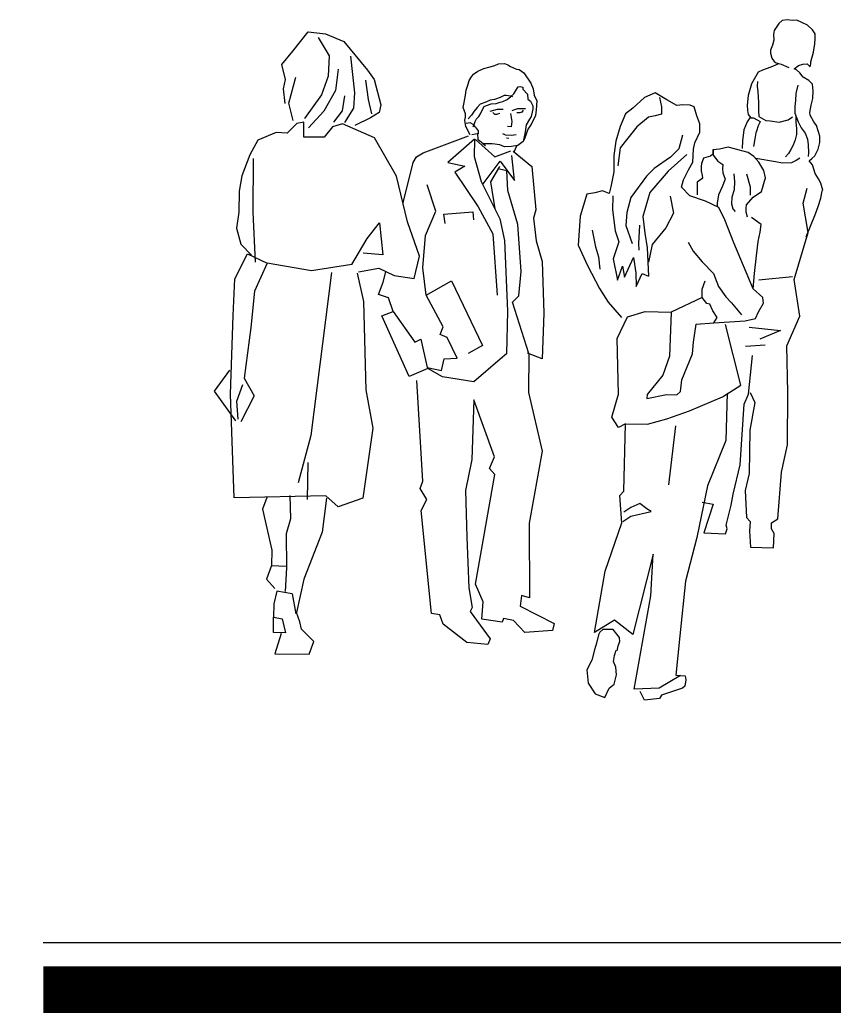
# Model space of a CAD drawing. Header units: millimetres. Extents: x 71 to 407, y 12 to 405.
# Drawn here: x 216.235 to 217.973, y 386.752 to 388.874 of the extents above; entities that cross this region are included whole.
import ezdxf

# ---------------------------------------------------------------- set-up
doc = ezdxf.new("R2010")
doc.units = ezdxf.units.MM
doc.header["$LTSCALE"] = 0.25
doc.layers.add('EXTERN-I', color=251, linetype='Continuous')
doc.layers.add('VEGETACAO', color=84, linetype='Continuous')

# ---------------------------------------------------------------- blocks, each defined once
blk = doc.blocks.new('Crowd')
for p, q in [((-1.4726, 1.9636), (-1.4819, 1.9483)), ((-1.4655, 1.9697), (-1.4726, 1.9636)), ((-1.4547, 1.9712), (-1.4655, 1.9697)), ((-1.444, 1.9696), (-1.4547, 1.9712)), ((-1.4341, 1.9704), (-1.444, 1.9696)), ((-1.4234, 1.9657), (-1.4341, 1.9704)), ((-1.4111, 1.9595), (-1.4234, 1.9657)), ((-1.4004, 1.9502), (-1.4111, 1.9595)), ((-2.5102, 1.9041), (-2.477, 1.9454)), ((-2.477, 1.9454), (-2.4401, 1.9414)), ((-2.4555, 1.9338), (-2.4327, 1.8944)), ((-2.4401, 1.9414), (-2.4009, 1.9249)), ((-1.4819, 1.9483), (-1.4835, 1.94)), ((-1.4835, 1.94), (-1.4827, 1.9277)), ((-1.395, 1.9416), (-1.4004, 1.9502)), ((-1.3951, 1.9201), (-1.395, 1.9309)), ((-1.395, 1.9309), (-1.395, 1.9416)), ((-2.4009, 1.9249), (-2.3506, 1.864)), ((-1.4858, 1.9169), (-1.4898, 1.9068)), ((-1.4827, 1.9277), (-1.4858, 1.9169)), ((-1.3983, 1.9025), (-1.3951, 1.9201)), ((-2.5335, 1.8759), (-2.5102, 1.9041)), ((-2.4327, 1.8944), (-2.4345, 1.8507)), ((-2.3866, 1.8934), (-2.3785, 1.8156)), ((-1.4898, 1.9068), (-1.4899, 1.9)), ((-1.4899, 1.9), (-1.4875, 1.8893)), ((-1.4875, 1.8893), (-1.4823, 1.8822)), ((-1.4039, 1.8817), (-1.3983, 1.9025)), ((-2.5253, 1.8435), (-2.5335, 1.8759)), ((-2.1146, 1.8616), (-2.1023, 1.867)), ((-2.1023, 1.867), (-2.0915, 1.87)), ((-2.0915, 1.87), (-2.0783, 1.8737)), ((-2.0783, 1.8737), (-2.0706, 1.8776)), ((-2.0706, 1.8776), (-2.0583, 1.8782)), ((-2.0583, 1.8782), (-2.0506, 1.875)), ((-2.0506, 1.875), (-2.0452, 1.8713)), ((-2.0452, 1.8713), (-2.0322, 1.8657)), ((-1.4892, 1.8699), (-1.507, 1.8639)), ((-1.4747, 1.8769), (-1.4892, 1.8699)), ((-1.4823, 1.8822), (-1.4777, 1.8791)), ((-1.4777, 1.8791), (-1.4676, 1.8768)), ((-1.4676, 1.8768), (-1.4508, 1.8697)), ((-1.4394, 1.8666), (-1.4301, 1.8735)), ((-1.4301, 1.8735), (-1.4208, 1.8765)), ((-1.4208, 1.8765), (-1.4116, 1.8771)), ((-1.4116, 1.8771), (-1.4055, 1.871)), ((-1.4055, 1.871), (-1.4039, 1.8764)), ((-1.4039, 1.8764), (-1.4039, 1.8817)), ((-2.5186, 1.7934), (-2.5038, 1.8487)), ((-2.4345, 1.8507), (-2.4486, 1.8114)), ((-2.4129, 1.8659), (-2.4185, 1.8205)), ((-2.3506, 1.864), (-2.3362, 1.8439)), ((-2.1332, 1.8417), (-2.1286, 1.8494)), ((-2.1286, 1.8494), (-2.1239, 1.8555)), ((-2.1239, 1.8555), (-2.1146, 1.8616)), ((-2.0322, 1.8657), (-2.0268, 1.865)), ((-2.0268, 1.865), (-2.0169, 1.8579)), ((-2.0169, 1.8579), (-2.0017, 1.8363)), ((-1.5163, 1.8593), (-1.5309, 1.8348)), ((-1.507, 1.8639), (-1.5163, 1.8593)), ((-1.4348, 1.8643), (-1.4394, 1.8666)), ((-1.4278, 1.8581), (-1.4348, 1.8643)), ((-1.4201, 1.8489), (-1.4278, 1.8581)), ((-1.4079, 1.8417), (-1.4201, 1.8489)), ((-2.5301, 1.8236), (-2.5253, 1.8435)), ((-2.3546, 1.8425), (-2.3494, 1.8009)), ((-2.3362, 1.8439), (-2.3218, 1.79)), ((-2.1395, 1.8211), (-2.1355, 1.8341)), ((-2.1355, 1.8341), (-2.1332, 1.8417)), ((-2.0341, 1.8204), (-2.0285, 1.8281)), ((-2.0285, 1.8281), (-2.0248, 1.8287)), ((-2.0248, 1.8287), (-2.0186, 1.8272)), ((-2.0186, 1.8272), (-2.0187, 1.8234)), ((-2.0017, 1.8363), (-1.9971, 1.8239)), ((-1.5309, 1.8348), (-1.5381, 1.8096)), ((-1.518, 1.8394), (-1.5187, 1.8295)), ((-1.5187, 1.8295), (-1.5172, 1.8172)), ((-1.4319, 1.832), (-1.4357, 1.8142)), ((-1.4002, 1.834), (-1.4079, 1.8417)), ((-1.3988, 1.8195), (-1.4002, 1.834)), ((-2.5263, 1.7928), (-2.5301, 1.8236)), ((-2.4486, 1.8114), (-2.485, 1.7603)), ((-2.4185, 1.8205), (-2.4434, 1.776)), ((-2.3994, 1.8089), (-2.4043, 1.7767)), ((-2.3785, 1.8156), (-2.3803, 1.7827)), ((-2.1427, 1.8027), (-2.1411, 1.8104)), ((-2.1411, 1.8104), (-2.1395, 1.8211)), ((-2.0671, 1.8053), (-2.0794, 1.8014)), ((-2.0587, 1.8098), (-2.0671, 1.8053)), ((-2.0541, 1.8098), (-2.0587, 1.8098)), ((-2.0449, 1.8082), (-2.0541, 1.8098)), ((-2.0526, 1.8012), (-2.048, 1.8043)), ((-2.048, 1.8043), (-2.0449, 1.8067)), ((-2.0449, 1.8067), (-2.0378, 1.8134)), ((-2.0403, 1.8066), (-2.0449, 1.8082)), ((-2.0378, 1.8134), (-2.0341, 1.8204)), ((-2.0187, 1.8234), (-2.0086, 1.8126)), ((-2.0086, 1.8126), (-2.008, 1.8018)), ((-1.9971, 1.8239), (-1.9948, 1.8101)), ((-1.9881, 1.7986), (-1.9948, 1.8101)), ((-1.7589, 1.8055), (-1.7837, 1.7826)), ((-1.7365, 1.8155), (-1.7589, 1.8055)), ((-1.7113, 1.8006), (-1.7365, 1.8155)), ((-1.7273, 1.8053), (-1.7228, 1.7853)), ((-1.5381, 1.8096), (-1.5398, 1.7888)), ((-1.5172, 1.8172), (-1.5158, 1.7956)), ((-1.4357, 1.8142), (-1.4367, 1.7989)), ((-1.4029, 1.7888), (-1.3998, 1.8033)), ((-1.3998, 1.8033), (-1.3988, 1.8195)), ((-2.509, 1.7565), (-2.5186, 1.7934)), ((-2.3803, 1.7827), (-2.3998, 1.752)), ((-2.3494, 1.8009), (-2.3419, 1.7708)), ((-2.3218, 1.79), (-2.3259, 1.7731)), ((-2.1459, 1.7843), (-2.145, 1.7911)), ((-2.1414, 1.7704), (-2.1459, 1.7843)), ((-2.145, 1.7911), (-2.1427, 1.8027)), ((-2.1167, 1.7841), (-2.1229, 1.7764)), ((-2.1096, 1.7908), (-2.1167, 1.7841)), ((-2.0981, 1.7954), (-2.1096, 1.7908)), ((-2.1051, 1.78), (-2.1013, 1.7862)), ((-2.1013, 1.7862), (-2.0967, 1.7886)), ((-2.0889, 1.7999), (-2.0981, 1.7954)), ((-2.0967, 1.7886), (-2.0865, 1.7916)), ((-2.0794, 1.8014), (-2.0889, 1.7999)), ((-2.0865, 1.7916), (-2.0758, 1.7922)), ((-2.0758, 1.7922), (-2.0672, 1.7952)), ((-2.0672, 1.7952), (-2.0619, 1.7967)), ((-2.0619, 1.7967), (-2.0526, 1.8012)), ((-2.0293, 1.7817), (-2.0131, 1.782)), ((-2.008, 1.8018), (-2.0026, 1.7972)), ((-2.0026, 1.7972), (-1.9974, 1.7879)), ((-1.9974, 1.7879), (-1.9974, 1.7809)), ((-1.9897, 1.7793), (-1.9881, 1.7986)), ((-1.7837, 1.7826), (-1.7998, 1.7704)), ((-1.7228, 1.7853), (-1.7229, 1.7699)), ((-1.6898, 1.7882), (-1.7113, 1.8006)), ((-1.6775, 1.7896), (-1.6898, 1.7882)), ((-1.6613, 1.7889), (-1.6775, 1.7896)), ((-1.6529, 1.7857), (-1.6613, 1.7889)), ((-1.6476, 1.7664), (-1.6529, 1.7857)), ((-1.5398, 1.7888), (-1.539, 1.7773)), ((-1.5158, 1.7956), (-1.5159, 1.7772)), ((-1.4383, 1.7859), (-1.4384, 1.7721)), ((-1.4367, 1.7989), (-1.4383, 1.7859)), ((-1.4061, 1.7734), (-1.4029, 1.7888)), ((-2.4434, 1.776), (-2.4768, 1.7409)), ((-2.4043, 1.7767), (-2.4229, 1.7528)), ((-2.3444, 1.7616), (-2.3774, 1.7457)), ((-2.3259, 1.7731), (-2.3444, 1.7616)), ((-2.143, 1.7572), (-2.1414, 1.7634)), ((-2.1414, 1.7634), (-2.1414, 1.7704)), ((-2.1282, 1.7679), (-2.1353, 1.7596)), ((-2.1229, 1.7764), (-2.1282, 1.7679)), ((-2.1175, 1.7595), (-2.1128, 1.7647)), ((-2.1128, 1.7647), (-2.1091, 1.7702)), ((-2.1091, 1.7702), (-2.1051, 1.78)), ((-2.0734, 1.7798), (-2.0891, 1.7753)), ((-2.0827, 1.7731), (-2.079, 1.77)), ((-2.079, 1.77), (-2.0744, 1.77)), ((-2.0744, 1.77), (-2.0682, 1.7721)), ((-2.0642, 1.7798), (-2.0734, 1.7798)), ((-2.0605, 1.7798), (-2.0642, 1.7798)), ((-2.0449, 1.7713), (-2.0426, 1.7544)), ((-2.0417, 1.7777), (-2.0381, 1.7789)), ((-2.0381, 1.7789), (-2.0293, 1.7817)), ((-2.0255, 1.7725), (-2.032, 1.7727)), ((-2.0211, 1.7739), (-2.0255, 1.7725)), ((-2.0185, 1.778), (-2.0211, 1.7739)), ((-2.0012, 1.7649), (-2.0044, 1.7588)), ((-1.999, 1.7741), (-2.0012, 1.7649)), ((-1.9974, 1.7809), (-1.999, 1.7741)), ((-1.9951, 1.7594), (-1.9914, 1.767)), ((-1.9914, 1.767), (-1.9897, 1.7793)), ((-1.7998, 1.7704), (-1.8107, 1.7437)), ((-1.7506, 1.7633), (-1.7754, 1.7426)), ((-1.7361, 1.7663), (-1.7506, 1.7633)), ((-1.7229, 1.7699), (-1.7361, 1.7663)), ((-1.6409, 1.7488), (-1.6476, 1.7664)), ((-1.5329, 1.7641), (-1.54, 1.7534)), ((-1.539, 1.7773), (-1.5375, 1.7688)), ((-1.5375, 1.7688), (-1.5323, 1.7619)), ((-1.5323, 1.7619), (-1.5261, 1.7619)), ((-1.5261, 1.7619), (-1.5123, 1.7541)), ((-1.5159, 1.7772), (-1.5153, 1.7649)), ((-1.5153, 1.7649), (-1.5, 1.7562)), ((-1.4524, 1.7575), (-1.4431, 1.7644)), ((-1.4384, 1.7721), (-1.4308, 1.7536)), ((-1.436, 1.7659), (-1.4361, 1.7527)), ((-1.4053, 1.7673), (-1.4061, 1.7734)), ((-1.3977, 1.7534), (-1.4053, 1.7673)), ((-2.5013, 1.7496), (-2.5221, 1.7289)), ((-2.4866, 1.7526), (-2.5013, 1.7496)), ((-2.4861, 1.7203), (-2.4866, 1.7526)), ((-2.4251, 1.743), (-2.4431, 1.7207)), ((-2.4036, 1.749), (-2.4251, 1.743)), ((-2.3354, 1.7193), (-2.4036, 1.749)), ((-2.1415, 1.748), (-2.143, 1.7572)), ((-2.1407, 1.7434), (-2.1415, 1.748)), ((-2.1315, 1.7257), (-2.1407, 1.7434)), ((-2.1314, 1.751), (-2.14, 1.7495)), ((-2.1237, 1.7472), (-2.1314, 1.751)), ((-2.1246, 1.7426), (-2.1231, 1.7479)), ((-2.1207, 1.7426), (-2.1237, 1.7472)), ((-2.1231, 1.7479), (-2.1206, 1.754)), ((-2.1207, 1.7426), (-2.1139, 1.734)), ((-2.1206, 1.754), (-2.1175, 1.7595)), ((-2.0436, 1.7427), (-2.0519, 1.7437)), ((-2.0426, 1.7544), (-2.0436, 1.7427)), ((-2.0115, 1.7472), (-2.0131, 1.7373)), ((-2.0044, 1.7588), (-2.0115, 1.7472)), ((-2.0085, 1.7364), (-2.0014, 1.7471)), ((-2.0014, 1.7471), (-1.9951, 1.7594)), ((-1.8107, 1.7437), (-1.8201, 1.7121)), ((-1.7754, 1.7426), (-1.811, 1.6982)), ((-1.641, 1.731), (-1.6409, 1.7488)), ((-1.54, 1.7534), (-1.5469, 1.7365)), ((-1.5161, 1.7449), (-1.5202, 1.7333)), ((-1.513, 1.7517), (-1.5161, 1.7449)), ((-1.5123, 1.7541), (-1.513, 1.7517)), ((-1.5, 1.7562), (-1.4908, 1.7555)), ((-1.4908, 1.7555), (-1.4715, 1.753)), ((-1.4715, 1.753), (-1.4524, 1.7575)), ((-1.4361, 1.7527), (-1.4347, 1.7389)), ((-1.4308, 1.7536), (-1.4248, 1.7404)), ((-1.4248, 1.7404), (-1.4163, 1.7289)), ((-1.3916, 1.7457), (-1.3977, 1.7534)), ((-1.3849, 1.7225), (-1.3916, 1.7457)), ((-2.5454, 1.7305), (-2.5846, 1.7139)), ((-2.5221, 1.7289), (-2.5454, 1.7305)), ((-2.4431, 1.7207), (-2.4861, 1.7203)), ((-2.2883, 1.6375), (-2.3354, 1.7193)), ((-2.2317, 1.687), (-2.1346, 1.7233)), ((-2.1201, 1.7272), (-2.1278, 1.7257)), ((-2.114, 1.7278), (-2.1201, 1.7272)), ((-2.114, 1.7149), (-2.1146, 1.7294)), ((-2.1139, 1.734), (-2.114, 1.7278)), ((-2.0569, 1.7259), (-2.0615, 1.7275)), ((-2.0569, 1.7259), (-2.043, 1.725)), ((-2.0538, 1.7189), (-2.0486, 1.7182)), ((-2.043, 1.725), (-2.0331, 1.7264)), ((-2.0147, 1.7281), (-2.0185, 1.7112)), ((-2.0163, 1.7142), (-2.0116, 1.7256)), ((-2.0131, 1.7373), (-2.0147, 1.7281)), ((-2.0116, 1.7256), (-2.0085, 1.7364)), ((-1.6779, 1.7251), (-1.6858, 1.6959)), ((-1.6519, 1.7089), (-1.641, 1.731)), ((-1.5469, 1.7365), (-1.5502, 1.7128)), ((-1.5217, 1.7296), (-1.5233, 1.7173)), ((-1.5202, 1.7333), (-1.5217, 1.7296)), ((-1.4348, 1.7266), (-1.4372, 1.7152)), ((-1.4347, 1.7389), (-1.4348, 1.7266)), ((-1.4163, 1.7289), (-1.4111, 1.7166)), ((-1.385, 1.7094), (-1.3849, 1.7225)), ((-2.5846, 1.7139), (-2.6017, 1.6826)), ((-2.1224, 1.7164), (-2.1789, 1.6667)), ((-2.1224, 1.7164), (-2.1226, 1.6795)), ((-2.1202, 1.7156), (-2.0787, 1.6784)), ((-2.1036, 1.7062), (-2.114, 1.7149)), ((-2.084, 1.7061), (-2.104, 1.7062)), ((-2.0987, 1.7025), (-2.104, 1.7062)), ((-2.0678, 1.7045), (-2.084, 1.7061)), ((-2.0579, 1.6998), (-2.0678, 1.7045)), ((-2.0432, 1.7006), (-2.0579, 1.6998)), ((-2.0293, 1.7027), (-2.0432, 1.7006)), ((-2.0324, 1.7012), (-2.038, 1.6889)), ((-2.0185, 1.7112), (-2.0293, 1.7027)), ((-1.8201, 1.7121), (-1.8243, 1.6814)), ((-1.811, 1.6982), (-1.8159, 1.6592)), ((-1.6542, 1.695), (-1.6519, 1.7089)), ((-1.5803, 1.6992), (-1.5988, 1.6947)), ((-1.538, 1.6881), (-1.5803, 1.6992)), ((-1.5502, 1.7128), (-1.5503, 1.6966)), ((-1.5233, 1.7173), (-1.5265, 1.701)), ((-1.4419, 1.7036), (-1.4466, 1.6944)), ((-1.4372, 1.7152), (-1.4419, 1.7036)), ((-1.4111, 1.7166), (-1.4096, 1.7042)), ((-1.4096, 1.7042), (-1.4089, 1.688)), ((-1.3882, 1.6949), (-1.385, 1.7094)), ((-2.6017, 1.6826), (-2.6189, 1.6381)), ((-2.2527, 1.6665), (-2.2456, 1.6788)), ((-2.2456, 1.6788), (-2.2317, 1.687)), ((-2.1226, 1.6795), (-2.1076, 1.6263)), ((-2.0787, 1.6784), (-2.0448, 1.6914)), ((-2.0368, 1.6283), (-2.0426, 1.6812)), ((-2.0395, 1.6904), (-1.9997, 1.6579)), ((-1.8243, 1.6814), (-1.8245, 1.6469)), ((-1.7035, 1.6776), (-1.7384, 1.654)), ((-1.669, 1.6835), (-1.7083, 1.6477)), ((-1.6858, 1.6959), (-1.7035, 1.6776)), ((-1.6559, 1.6674), (-1.6542, 1.695)), ((-1.618, 1.6801), (-1.6328, 1.6756)), ((-1.6134, 1.684), (-1.618, 1.6801)), ((-1.6133, 1.6939), (-1.6134, 1.684)), ((-1.5988, 1.6947), (-1.6133, 1.6939)), ((-1.6127, 1.6932), (-1.6127, 1.6825)), ((-1.6127, 1.6825), (-1.6027, 1.6692)), ((-1.5258, 1.6795), (-1.538, 1.6881)), ((-1.5151, 1.6671), (-1.5258, 1.6795)), ((-1.4519, 1.6861), (-1.4581, 1.6784)), ((-1.4466, 1.6944), (-1.4519, 1.6861)), ((-1.4274, 1.6758), (-1.4351, 1.6706)), ((-1.4089, 1.688), (-1.4098, 1.6796)), ((-1.4021, 1.675), (-1.3951, 1.6811)), ((-1.3951, 1.6811), (-1.3882, 1.6949)), ((-2.5949, 1.6748), (-2.5956, 1.5602)), ((-2.2746, 1.5801), (-2.2527, 1.6665)), ((-2.1789, 1.6667), (-2.1427, 1.6588)), ((-2.1427, 1.6588), (-2.1637, 1.646)), ((-2.1039, 1.621), (-2.0673, 1.6691)), ((-2.0689, 1.6583), (-2.0876, 1.6255)), ((-2.0673, 1.6691), (-2.0368, 1.6283)), ((-1.9997, 1.6579), (-1.9911, 1.5656)), ((-1.6652, 1.6512), (-1.6559, 1.6674)), ((-1.6375, 1.6642), (-1.6384, 1.658)), ((-1.6384, 1.658), (-1.6384, 1.6488)), ((-1.6359, 1.6679), (-1.6375, 1.6642)), ((-1.6328, 1.6756), (-1.6359, 1.6679)), ((-1.6027, 1.6692), (-1.592, 1.6623)), ((-1.592, 1.6623), (-1.5929, 1.6531)), ((-1.4791, 1.6678), (-1.5212, 1.6749)), ((-1.5044, 1.6495), (-1.5151, 1.6671)), ((-1.4644, 1.6653), (-1.4791, 1.6678)), ((-1.4452, 1.666), (-1.4644, 1.6653)), ((-1.4351, 1.6706), (-1.4452, 1.666)), ((-1.4074, 1.6704), (-1.4021, 1.675)), ((-1.4074, 1.6704), (-1.4074, 1.6704)), ((-1.4007, 1.6618), (-1.4074, 1.6704)), ((-1.3946, 1.6433), (-1.4007, 1.6618)), ((-2.6189, 1.6381), (-2.6246, 1.605)), ((-2.265, 1.5396), (-2.2883, 1.6375)), ((-2.1637, 1.646), (-2.1141, 1.5719)), ((-2.0527, 1.649), (-2.069, 1.6522)), ((-2.0508, 1.6068), (-2.0527, 1.649)), ((-1.8245, 1.6469), (-1.8309, 1.6147)), ((-1.7545, 1.6372), (-1.7886, 1.592)), ((-1.7384, 1.654), (-1.7545, 1.6372)), ((-1.7083, 1.6477), (-1.7479, 1.6025)), ((-1.6755, 1.6297), (-1.6652, 1.6512)), ((-1.6384, 1.6488), (-1.6361, 1.6387)), ((-1.6352, 1.6341), (-1.637, 1.6319)), ((-1.6361, 1.6387), (-1.6352, 1.6341)), ((-1.5929, 1.6531), (-1.5921, 1.6446)), ((-1.5921, 1.6446), (-1.5869, 1.6307)), ((-1.5684, 1.6422), (-1.567, 1.6259)), ((-1.5414, 1.6427), (-1.5332, 1.6143)), ((-1.5093, 1.6049), (-1.5008, 1.6341)), ((-1.5008, 1.6341), (-1.5044, 1.6495)), ((-1.3877, 1.6318), (-1.3946, 1.6433)), ((-2.2048, 1.5623), (-2.2229, 1.6187)), ((-2.1076, 1.6263), (-2.0681, 1.5461)), ((-2.0876, 1.6255), (-2.0787, 1.5677)), ((-1.8309, 1.6147), (-1.8347, 1.6)), ((-1.6802, 1.6137), (-1.6755, 1.6297)), ((-1.6625, 1.5951), (-1.6802, 1.6137)), ((-1.6463, 1.6212), (-1.6464, 1.608)), ((-1.6416, 1.628), (-1.6463, 1.6243)), ((-1.6463, 1.6243), (-1.6463, 1.6212)), ((-1.637, 1.6319), (-1.6416, 1.628)), ((-1.5932, 1.6147), (-1.601, 1.5978)), ((-1.5869, 1.6307), (-1.5932, 1.6147)), ((-1.567, 1.6259), (-1.5677, 1.6084)), ((-1.5332, 1.6143), (-1.5333, 1.5965)), ((-1.3825, 1.6226), (-1.3877, 1.6318)), ((-1.3786, 1.6078), (-1.3825, 1.6226)), ((-2.6246, 1.605), (-2.6255, 1.5604)), ((-2.0297, 1.5342), (-2.0508, 1.6068)), ((-1.8824, 1.5987), (-1.8965, 1.552)), ((-1.8654, 1.6017), (-1.8824, 1.5987)), ((-1.8485, 1.6062), (-1.8654, 1.6017)), ((-1.8347, 1.6), (-1.8485, 1.6062)), ((-1.8264, 1.5953), (-1.8272, 1.5654)), ((-1.7886, 1.592), (-1.7965, 1.5597)), ((-1.7479, 1.6025), (-1.7627, 1.5512)), ((-1.704, 1.5945), (-1.6974, 1.5585)), ((-1.6287, 1.5842), (-1.6625, 1.5951)), ((-1.6464, 1.608), (-1.6465, 1.5972)), ((-1.601, 1.5978), (-1.6042, 1.5794)), ((-1.5725, 1.5922), (-1.5734, 1.5783)), ((-1.5677, 1.6084), (-1.5725, 1.5922)), ((-1.5411, 1.5759), (-1.5272, 1.5927)), ((-1.5272, 1.5927), (-1.5093, 1.6049)), ((-1.4203, 1.5798), (-1.4118, 1.612)), ((-1.3827, 1.5903), (-1.3795, 1.6063)), ((-1.3795, 1.6063), (-1.3786, 1.6078)), ((-2.1141, 1.5719), (-2.0828, 1.5139)), ((-1.6003, 1.5708), (-1.6287, 1.5842)), ((-1.6042, 1.5794), (-1.6042, 1.5732)), ((-1.5875, 1.5439), (-1.6003, 1.5708)), ((-1.5734, 1.5783), (-1.5704, 1.5675)), ((-1.5419, 1.5689), (-1.5411, 1.5759)), ((-1.4099, 1.5173), (-1.4203, 1.5798)), ((-1.3943, 1.5572), (-1.3881, 1.5725)), ((-1.3881, 1.5725), (-1.3827, 1.5903)), ((-2.6255, 1.5604), (-2.6303, 1.5266)), ((-2.5956, 1.5602), (-2.5902, 1.454)), ((-2.2267, 1.5108), (-2.2048, 1.5623)), ((-2.1873, 1.5561), (-2.1258, 1.5612)), ((-2.185, 1.5361), (-2.1873, 1.5561)), ((-2.1258, 1.5612), (-2.1243, 1.544)), ((-1.9911, 1.5656), (-1.9958, 1.548)), ((-1.8965, 1.552), (-1.9008, 1.4897)), ((-1.8272, 1.5654), (-1.8214, 1.5206)), ((-1.7965, 1.5597), (-1.7991, 1.5321)), ((-1.7627, 1.5512), (-1.7583, 1.5156)), ((-1.6974, 1.5585), (-1.7137, 1.5269)), ((-1.5704, 1.5675), (-1.5658, 1.5622)), ((-1.5419, 1.5605), (-1.5419, 1.5689)), ((-1.5389, 1.5498), (-1.5419, 1.5605)), ((-1.5098, 1.534), (-1.5306, 1.5488)), ((-1.4139, 1.5081), (-1.3943, 1.5572)), ((-2.3513, 1.5039), (-2.3249, 1.5376)), ((-2.3249, 1.5376), (-2.3177, 1.4692)), ((-2.2393, 1.4663), (-2.265, 1.5396)), ((-2.0681, 1.5461), (-2.0583, 1.4999)), ((-2.0227, 1.4335), (-2.0297, 1.5342)), ((-1.9958, 1.548), (-1.9906, 1.4995)), ((-1.7991, 1.5321), (-1.7855, 1.4936)), ((-1.7699, 1.5326), (-1.7717, 1.4935)), ((-1.5685, 1.4953), (-1.5875, 1.5439)), ((-1.5123, 1.518), (-1.5098, 1.534)), ((-2.6303, 1.5266), (-2.6207, 1.4918)), ((-2.2326, 1.4417), (-2.2267, 1.5108)), ((-2.0828, 1.5139), (-2.0737, 1.3831)), ((-1.8705, 1.5224), (-1.864, 1.4864)), ((-1.8214, 1.5206), (-1.8138, 1.4968)), ((-1.7583, 1.5156), (-1.7533, 1.4841)), ((-1.7137, 1.5269), (-1.7425, 1.4917)), ((-1.5162, 1.498), (-1.5123, 1.518)), ((-1.4398, 1.4167), (-1.4099, 1.5173)), ((-2.6207, 1.4918), (-2.5984, 1.4686)), ((-2.3839, 1.4488), (-2.3513, 1.5039)), ((-2.0583, 1.4999), (-2.0515, 1.3492)), ((-1.9906, 1.4995), (-1.9779, 1.4548)), ((-1.9008, 1.4897), (-1.8811, 1.4465)), ((-1.864, 1.4864), (-1.8571, 1.4648)), ((-1.8138, 1.4968), (-1.8263, 1.4606)), ((-1.7717, 1.4935), (-1.7709, 1.4796)), ((-1.7425, 1.4917), (-1.7504, 1.4534)), ((-1.6662, 1.4965), (-1.6549, 1.4773)), ((-1.5269, 1.3966), (-1.5685, 1.4953)), ((-1.5203, 1.4673), (-1.5162, 1.498)), ((-2.6341, 1.4181), (-2.607, 1.4717)), ((-2.607, 1.4717), (-2.5647, 1.4515)), ((-2.3177, 1.4692), (-2.3601, 1.4726)), ((-2.2512, 1.4187), (-2.2393, 1.4663)), ((-1.8571, 1.4648), (-1.8542, 1.4386)), ((-1.7533, 1.4841), (-1.7506, 1.4241)), ((-1.6549, 1.4773), (-1.6357, 1.4542)), ((-1.5243, 1.4295), (-1.5203, 1.4673)), ((-2.5647, 1.4515), (-2.5921, 1.3917)), ((-2.4701, 1.4355), (-2.5647, 1.4515)), ((-2.3839, 1.4488), (-2.4701, 1.4355)), ((-1.9779, 1.4548), (-1.974, 1.3447)), ((-1.8811, 1.4465), (-1.8553, 1.3978)), ((-1.8263, 1.4606), (-1.8167, 1.4153)), ((-1.8167, 1.4153), (-1.8058, 1.4451)), ((-1.8058, 1.4451), (-1.802, 1.4214)), ((-1.802, 1.4214), (-1.7826, 1.4634)), ((-1.7826, 1.4634), (-1.7773, 1.4311)), ((-1.6357, 1.4542), (-1.6119, 1.4294)), ((-2.4271, 1.4315), (-2.4717, 1.0834)), ((-2.3726, 1.4303), (-2.3592, 1.3696)), ((-2.3695, 1.4333), (-2.3264, 1.4407)), ((-2.3264, 1.4407), (-2.2934, 1.4252)), ((-2.3174, 1.4108), (-2.3117, 1.4334)), ((-2.2934, 1.4252), (-2.2512, 1.4187)), ((-2.2253, 1.3832), (-2.2326, 1.4417)), ((-2.0276, 1.382), (-2.0227, 1.4335)), ((-1.7773, 1.4311), (-1.7769, 1.4019)), ((-1.7769, 1.4019), (-1.7644, 1.4295)), ((-1.7644, 1.4295), (-1.7506, 1.4241)), ((-1.6119, 1.4294), (-1.6013, 1.4017)), ((-1.5269, 1.3966), (-1.5243, 1.4295)), ((-1.4428, 1.4222), (-1.5151, 1.4156)), ((-2.637, 1.3397), (-2.6341, 1.4181)), ((-2.3268, 1.3847), (-2.3174, 1.4108)), ((-2.2253, 1.3832), (-2.1713, 1.4136)), ((-2.1713, 1.4136), (-2.1052, 1.2757)), ((-1.6361, 1.3957), (-1.6298, 1.4141)), ((-1.6013, 1.4017), (-1.5854, 1.38)), ((-1.4273, 1.3382), (-1.4398, 1.4167)), ((-2.5921, 1.3917), (-2.5994, 1.3142)), ((-2.306, 1.3776), (-2.3268, 1.3847)), ((-2.1888, 1.3153), (-2.2253, 1.3832)), ((-2.0407, 1.3682), (-2.0276, 1.382)), ((-1.8553, 1.3978), (-1.837, 1.3684)), ((-1.6362, 1.3779), (-1.6361, 1.3957)), ((-1.5854, 1.38), (-1.5732, 1.3668)), ((-1.5062, 1.378), (-1.5269, 1.3966)), ((-2.3592, 1.3696), (-2.3542, 1.181)), ((-2.2954, 1.3483), (-2.306, 1.3776)), ((-2.006, 1.2588), (-2.0407, 1.3682)), ((-1.837, 1.3684), (-1.808, 1.3353)), ((-1.6362, 1.3779), (-1.7019, 1.3469)), ((-1.6262, 1.3656), (-1.6362, 1.3779)), ((-1.6194, 1.364), (-1.6262, 1.3656)), ((-1.6133, 1.3501), (-1.6194, 1.364)), ((-1.5732, 1.3668), (-1.5519, 1.3414)), ((-1.5156, 1.3473), (-1.5047, 1.3663)), ((-1.5047, 1.3663), (-1.5062, 1.378)), ((-2.6433, 1.1721), (-2.637, 1.3397)), ((-2.32, 1.3392), (-2.2954, 1.3483)), ((-2.2618, 1.2097), (-2.32, 1.3392)), ((-2.2954, 1.3483), (-2.2497, 1.2828)), ((-2.0515, 1.3492), (-2.0537, 1.2576)), ((-1.974, 1.3447), (-1.9777, 1.2472)), ((-1.8175, 1.2908), (-1.7957, 1.3368)), ((-1.7957, 1.3368), (-1.7579, 1.348)), ((-1.7579, 1.348), (-1.7019, 1.3469)), ((-1.7019, 1.3469), (-1.7055, 1.2532)), ((-1.6042, 1.3356), (-1.6133, 1.3501)), ((-1.5218, 1.3335), (-1.5156, 1.3473)), ((-1.4554, 1.2753), (-1.4273, 1.3382)), ((-2.1957, 1.2993), (-2.1888, 1.3153)), ((-1.6546, 1.2827), (-1.6489, 1.3211)), ((-1.6489, 1.3211), (-1.6111, 1.324)), ((-1.6111, 1.324), (-1.6042, 1.3356)), ((-1.6111, 1.324), (-1.5443, 1.3282)), ((-1.5535, 1.1907), (-1.5865, 1.3207)), ((-1.5443, 1.3282), (-1.5218, 1.3335)), ((-2.5994, 1.3142), (-2.6139, 1.2058)), ((-2.1804, 1.2931), (-2.1957, 1.2993)), ((-1.5358, 1.3151), (-1.469, 1.3077)), ((-1.469, 1.3077), (-1.5129, 1.2895)), ((-2.2497, 1.2828), (-2.2367, 1.2895)), ((-2.2367, 1.2895), (-2.2232, 1.2288)), ((-2.1592, 1.249), (-2.1804, 1.2931)), ((-2.1052, 1.2757), (-2.1354, 1.259)), ((-1.8143, 1.1715), (-1.8175, 1.2908)), ((-1.6563, 1.2581), (-1.6546, 1.2827)), ((-1.5431, 1.2743), (-1.5015, 1.2771)), ((-1.453, 1.1753), (-1.4554, 1.2753)), ((-2.0537, 1.2576), (-2.0669, 1.2469)), ((-1.9777, 1.2472), (-2.0091, 1.2597)), ((-2.006, 1.2588), (-2.0065, 1.1751)), ((-1.7055, 1.2532), (-1.7203, 1.2124)), ((-1.6797, 1.2023), (-1.6563, 1.2581)), ((-1.5367, 1.1721), (-1.5285, 1.2542)), ((-2.1925, 1.2224), (-2.1868, 1.247)), ((-2.1868, 1.247), (-2.1592, 1.249)), ((-2.0669, 1.2469), (-2.1235, 1.198)), ((-2.6771, 1.1785), (-2.6444, 1.2232)), ((-2.2217, 1.2263), (-2.2618, 1.2097)), ((-2.2232, 1.2288), (-2.1925, 1.2224)), ((-2.1902, 1.2086), (-2.2217, 1.2263)), ((-1.7203, 1.2124), (-1.7537, 1.1711)), ((-2.6296, 1.1567), (-2.6164, 1.1928)), ((-2.6139, 1.2058), (-2.5926, 1.1681)), ((-2.2324, 0.9857), (-2.2449, 1.2012)), ((-2.1235, 1.198), (-2.1902, 1.2086)), ((-1.6821, 1.1777), (-1.6797, 1.2023)), ((-1.5929, 1.1663), (-1.5535, 1.1907)), ((-2.6314, 1.1151), (-2.6771, 1.1785)), ((-2.6355, 0.9506), (-2.6433, 1.1721)), ((-2.5926, 1.1681), (-2.6207, 1.1129)), ((-2.3542, 1.181), (-2.3394, 1.0995)), ((-2.0065, 1.1751), (-1.9774, 1.0502)), ((-1.8285, 1.1224), (-1.8143, 1.1715)), ((-1.7537, 1.1711), (-1.7538, 1.1628)), ((-1.7538, 1.1628), (-1.7122, 1.1708)), ((-1.7122, 1.1708), (-1.6898, 1.1707)), ((-1.6898, 1.1707), (-1.6821, 1.1777)), ((-1.5828, 1.174), (-1.5858, 1.0732)), ((-1.546, 1.1507), (-1.5367, 1.1721)), ((-1.5336, 1.1752), (-1.5238, 1.1543)), ((-1.4537, 1.0638), (-1.453, 1.1753)), ((-2.6268, 1.1182), (-2.6296, 1.1567)), ((-2.1237, 1.1596), (-2.1276, 1.032)), ((-2.079, 1.0378), (-2.1237, 1.1596)), ((-1.6632, 1.136), (-1.5929, 1.1663)), ((-1.5545, 1.0207), (-1.546, 1.1507)), ((-1.5238, 1.1543), (-1.5341, 1.0952)), ((-1.7116, 1.1194), (-1.6632, 1.136)), ((-1.8148, 1.1008), (-1.8285, 1.1224)), ((-1.7994, 1.1083), (-1.8148, 1.1008)), ((-1.8033, 0.9645), (-1.7994, 1.1083)), ((-1.7994, 1.1083), (-1.7526, 1.1074)), ((-1.7526, 1.1074), (-1.7116, 1.1194)), ((-1.6928, 1.104), (-1.7076, 0.978)), ((-2.4717, 1.0834), (-2.4985, 0.9821)), ((-2.3394, 1.0995), (-2.3603, 0.9496)), ((-1.5341, 1.0952), (-1.5356, 1.0021)), ((-1.5858, 1.0732), (-1.6249, 0.9757)), ((-1.4663, 1.0054), (-1.4537, 1.0638)), ((-1.9774, 1.0502), (-2.0052, 0.8966)), ((-2.4782, 1.0257), (-2.4794, 0.9472)), ((-2.1276, 1.032), (-2.141, 0.966)), ((-2.0899, 1.0133), (-2.079, 1.0378)), ((-1.5697, 0.9584), (-1.5545, 1.0207)), ((-2.12, 0.7659), (-2.0784, 1.0001)), ((-2.0784, 1.0001), (-2.0899, 1.0133)), ((-1.5356, 1.0021), (-1.5441, 0.9659)), ((-1.4747, 0.9055), (-1.4663, 1.0054)), ((-2.2378, 0.9703), (-2.2324, 0.9857)), ((-2.4393, 0.9547), (-2.6355, 0.9506)), ((-2.5162, 0.9552), (-2.515, 0.9053)), ((-2.4133, 0.9314), (-2.4393, 0.9547)), ((-2.2241, 0.9472), (-2.2378, 0.9703)), ((-2.141, 0.966), (-2.1385, 0.8667)), ((-1.812, 0.9553), (-1.8033, 0.9645)), ((-1.8077, 0.8969), (-1.812, 0.9553)), ((-1.6249, 0.9757), (-1.6471, 0.866)), ((-1.5744, 0.9347), (-1.5697, 0.9584)), ((-1.5441, 0.9659), (-1.5414, 0.9084)), ((-2.5657, 0.9509), (-2.575, 0.9263)), ((-2.4378, 0.9494), (-2.4475, 0.8772)), ((-2.3603, 0.9496), (-2.4133, 0.9314)), ((-2.2359, 0.9235), (-2.2241, 0.9472)), ((-1.769, 0.9381), (-1.7882, 0.9299)), ((-1.7544, 0.9266), (-1.769, 0.9381)), ((-1.6359, 0.9412), (-1.6128, 0.9371)), ((-1.6128, 0.9371), (-1.6323, 0.8758)), ((-1.5846, 0.8924), (-1.5744, 0.9347)), ((-2.575, 0.9263), (-2.5547, 0.8385)), ((-2.2142, 0.7035), (-2.2359, 0.9235)), ((-1.7882, 0.9299), (-1.803, 0.9199)), ((-1.803, 0.9199), (-1.803, 0.9199)), ((-1.7883, 0.9115), (-1.7452, 0.9211)), ((-1.7452, 0.9211), (-1.7544, 0.9266)), ((-2.515, 0.9053), (-2.5238, 0.8737)), ((-2.0052, 0.8966), (-2.0047, 0.7367)), ((-1.8429, 0.7941), (-1.8077, 0.8969)), ((-1.8053, 0.8999), (-1.7883, 0.9115)), ((-1.5824, 0.884), (-1.5846, 0.8924)), ((-1.5414, 0.9084), (-1.5338, 0.8997)), ((-1.5338, 0.8997), (-1.5348, 0.8791)), ((-1.4878, 0.8841), (-1.4877, 0.8973)), ((-1.4877, 0.8973), (-1.4747, 0.9055)), ((-2.5238, 0.8737), (-2.5233, 0.8008)), ((-2.4475, 0.8772), (-2.4866, 0.7766)), ((-1.6323, 0.8758), (-1.5862, 0.8733)), ((-1.5862, 0.8733), (-1.5824, 0.884)), ((-1.5348, 0.8791), (-1.5326, 0.8453)), ((-1.4825, 0.8742), (-1.4878, 0.8841)), ((-1.4834, 0.8434), (-1.4825, 0.8742)), ((-2.1385, 0.8667), (-2.1339, 0.7583)), ((-1.6471, 0.866), (-1.6717, 0.7723)), ((-2.5547, 0.8385), (-2.5558, 0.8056)), ((-1.7405, 0.8303), (-1.7837, 0.6584)), ((-1.7457, 0.7412), (-1.7405, 0.8303)), ((-1.5326, 0.8453), (-1.4834, 0.8434)), ((-2.5558, 0.8056), (-2.5659, 0.7764)), ((-2.5558, 0.8056), (-2.5242, 0.8045)), ((-2.5233, 0.8008), (-2.5261, 0.7507)), ((-1.8661, 0.6628), (-1.8429, 0.7941)), ((-2.5659, 0.7764), (-2.5484, 0.757)), ((-2.4866, 0.7766), (-2.5018, 0.7053)), ((-2.1034, 0.728), (-2.12, 0.7659)), ((-1.6717, 0.7723), (-1.6838, 0.6555)), ((-2.5439, 0.7508), (-2.5502, 0.7241)), ((-2.5114, 0.7453), (-2.5439, 0.7508)), ((-2.5114, 0.7453), (-2.5033, 0.7029)), ((-2.1339, 0.7583), (-2.1272, 0.7159)), ((-2.5502, 0.7241), (-2.551, 0.6955)), ((-2.1067, 0.6912), (-2.1034, 0.728)), ((-2.0216, 0.7422), (-2.0248, 0.7192)), ((-2.0047, 0.7367), (-2.0216, 0.7422)), ((-1.7814, 0.5415), (-1.7457, 0.7412)), ((-2.4949, 0.6853), (-2.5018, 0.7053)), ((-2.1958, 0.7003), (-2.2142, 0.7035)), ((-2.1889, 0.6809), (-2.1958, 0.7003)), ((-2.1272, 0.7159), (-2.1312, 0.7076)), ((-2.1312, 0.7076), (-2.0883, 0.6495)), ((-2.0248, 0.7192), (-1.9521, 0.6818)), ((-2.5512, 0.6626), (-2.551, 0.6955)), ((-2.551, 0.6955), (-2.5326, 0.6923)), ((-2.5326, 0.6923), (-2.5258, 0.6624)), ((-2.4912, 0.6699), (-2.4949, 0.6853)), ((-2.1384, 0.6413), (-2.1889, 0.6809)), ((-2.0628, 0.6847), (-2.1067, 0.6912)), ((-2.0603, 0.6924), (-2.0628, 0.6847)), ((-2.0388, 0.6885), (-2.0603, 0.6924)), ((-2.0144, 0.6629), (-2.0388, 0.6885)), ((-1.9521, 0.6818), (-1.9553, 0.6671)), ((-1.8235, 0.6894), (-1.8661, 0.6628)), ((-1.7837, 0.6584), (-1.8235, 0.6894)), ((-2.5258, 0.6624), (-2.5512, 0.6626)), ((-2.535, 0.6609), (-2.5484, 0.6171)), ((-2.4652, 0.6434), (-2.4912, 0.6699)), ((-1.9553, 0.6671), (-2.0144, 0.6629)), ((-1.8576, 0.6582), (-1.8616, 0.6404)), ((-1.8545, 0.6634), (-1.8576, 0.6582)), ((-1.8483, 0.6689), (-1.8545, 0.6634)), ((-1.8415, 0.6695), (-1.8483, 0.6689)), ((-1.8261, 0.6694), (-1.8415, 0.6695)), ((-1.8185, 0.6595), (-1.8261, 0.6694)), ((-1.8123, 0.6524), (-1.8185, 0.6595)), ((-2.4753, 0.6166), (-2.4652, 0.6434)), ((-2.0938, 0.6373), (-2.1384, 0.6413)), ((-2.0883, 0.6495), (-2.0938, 0.6373)), ((-1.8616, 0.6404), (-1.8655, 0.6257)), ((-1.8155, 0.634), (-1.8115, 0.6438)), ((-1.8115, 0.6438), (-1.8123, 0.6524)), ((-1.6838, 0.6555), (-1.692, 0.5717)), ((-2.5484, 0.6171), (-2.4753, 0.6166)), ((-1.8655, 0.6257), (-1.8717, 0.6036)), ((-1.8234, 0.614), (-1.8193, 0.6254)), ((-1.8178, 0.6239), (-1.8155, 0.634)), ((-1.8717, 0.6036), (-1.882, 0.5828)), ((-1.825, 0.6009), (-1.8234, 0.614)), ((-1.8204, 0.5885), (-1.825, 0.6009)), ((-1.882, 0.5828), (-1.8797, 0.5544)), ((-1.819, 0.5725), (-1.8204, 0.5885)), ((-1.8797, 0.5544), (-1.8645, 0.5319)), ((-1.8346, 0.544), (-1.8237, 0.5525)), ((-1.8237, 0.5525), (-1.819, 0.5725)), ((-1.682, 0.5708), (-1.7276, 0.5442)), ((-1.692, 0.5717), (-1.6721, 0.57)), ((-1.6706, 0.5614), (-1.6731, 0.5485)), ((-1.6721, 0.57), (-1.6706, 0.5614)), ((-1.8645, 0.5319), (-1.8439, 0.5241)), ((-1.8439, 0.5241), (-1.8346, 0.544)), ((-1.7276, 0.5442), (-1.7814, 0.5415)), ((-1.7594, 0.5183), (-1.7685, 0.5368)), ((-1.6777, 0.5439), (-1.7231, 0.5288)), ((-1.6731, 0.5485), (-1.6777, 0.5439)), ((-1.7271, 0.5218), (-1.7594, 0.5183)), ((-1.7231, 0.5288), (-1.7271, 0.5218))]:
    blk.add_line(p, q)

msp = doc.modelspace()

# ---------------------------------------------------------------- linework, layer by layer
at = {"layer": 'VEGETACAO'}
msp.add_line((230.9526, 386.9025), (216.2849, 386.9025), dxfattribs=at)
at = {"layer": 'VEGETACAO', "const_width": 0.1}
msp.add_lwpolyline([(230.9526, 386.8025), (216.2849, 386.8025)], dxfattribs=at)

# ---------------------------------------------------------------- block references
at = {"layer": 'EXTERN-I'}
msp.add_blockref('Crowd', (219.3276, 386.9025), dxfattribs=at)

doc.saveas('drawing.dxf')
